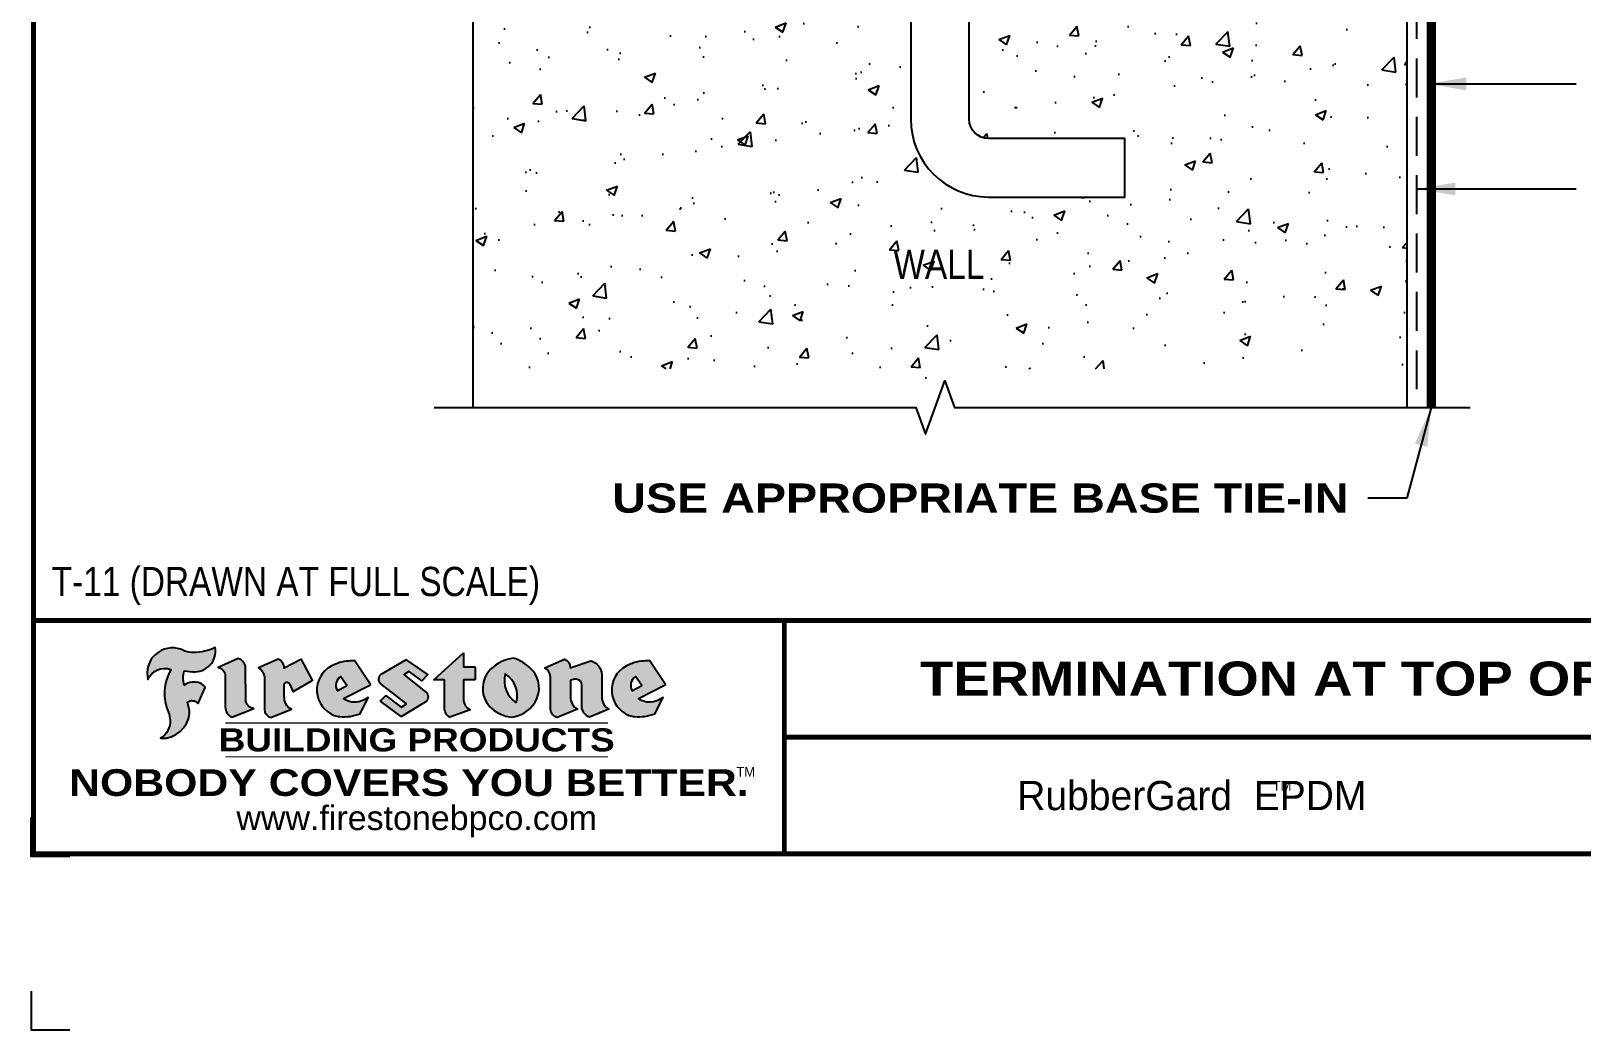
# Model space of a CAD drawing. Header units: inches. Extents: x 277.4 to 297.5, y -77.1 to -60.4.
# Drawn here: x 277.45 to 287.41, y -77.12 to -70.7 of the extents above; entities that cross this region are included whole.
import ezdxf
from ezdxf.enums import TextEntityAlignment as Align

# ---------------------------------------------------------------- set-up
doc = ezdxf.new("R2010")
doc.units = ezdxf.units.IN
doc.header["$MEASUREMENT"] = 0
doc.linetypes.add('HIDDEN', pattern=[0.375, 0.25, -0.125])
doc.layers.get('0').update_dxf_attribs({"linetype": 'CONTINUOUS'})
doc.layers.get('DEFPOINTS').update_dxf_attribs({"linetype": 'CONTINUOUS'})
for name, color, linetype in [('FSBP-ACCESSORY-OTHER', 7, 'CONTINUOUS'), ('FSBP-ADHESIVE', 1, 'HIDDEN'), ('FSBP-ANNO-NOTE', 7, 'CONTINUOUS'), ('FSBP-MEMBRANE', 7, 'CONTINUOUS'), ('FSBP-TTLB', 7, 'CONTINUOUS'), ('FSBP-TTLB-BORDER', 7, 'CONTINUOUS'), ('FSBP-TTLB-TEXT', 7, 'CONTINUOUS'), ('FSBP-WALL-CURB', 9, 'CONTINUOUS')]:
    doc.layers.add(name, color=color, linetype=linetype)
doc.styles.add('FSBP_ARIAL', font='arial.ttf')
doc.styles.add('FSBP_ARIAL_BOLD', font='')
doc.styles.add('FSBP_ARIAL_NAR', font='ARIALN.TTF')
doc.styles.add('FSBP_BANKGOTHIC', font='bgothm.ttf')
doc.styles.get('FSBP_ARIAL_BOLD').set_extended_font_data('Arial Black')
doc.dimstyles.new('FSBP-LEADER', dxfattribs={"dimtxt": 0.1875, "dimasz": 0.25, "dimexe": 0.0625, "dimexo": 0.125, "dimgap": 0.125, "dimtad": 0, "dimtih": 1, "dimtoh": 1, "dimdec": 4, "dimzin": 0, "dimdsep": 46, "dimlunit": 4, "dimtxsty": 'FSBP_ARIAL_NAR', "dimcen": 0.09375, "dimclrd": 256, "dimclre": 256, "dimclrt": 256, "dimadec": 0, "dimazin": 0, "dimtfac": 1, "dimtdec": 4, "dimtofl": 0, "dimtmove": 0, "dimatfit": 3, "dimfxl": 1, "dimtolj": 1, "dimtzin": 0, "dimlwd": -1, "dimlwe": -1, "dimarcsym": 0})

# ---------------------------------------------------------------- blocks, each defined once
blk = doc.blocks.new('FSBP_ANCHOR BOLT')
at = {"layer": 'FSBP-ACCESSORY-OTHER', "linetype": 'Continuous', "ltscale": 1.75}
for p, q in [((-0.1484374999999716, -0.03231773300225882), (0.1664251008817814, -0.03231773300225882)), ((-0.1484374999999716, -0.05299892585999544), (-0.1484374999999716, -0.03231773300225882)), ((-0.1484374999999716, -0.08456619287725431), (-0.1484374999999716, -0.1158161928772472)), ((0.1484375, -0.04215547859151769), (0.1484375, -0.0734054785915319)), ((-0.1484374999999716, -0.1473834598945061), (-0.1484374999999716, -0.178633459894499)), ((0.1484375, -0.1049727456087695), (0.1484375, -0.1362227456087837)), ((0.1484375, -0.1677900126260212), (0.1484375000000284, -0.1990400126260283)), ((-0.1484374999999716, -0.2102007269117578), (-0.1484374999999716, -0.2414507269117507)), ((-0.1484374999999716, -0.2730179939290096), (-0.1484374999999716, -0.3042679939290025)), ((0.1484375, -0.230607279643273), (0.1484375000000284, -0.2618572796432801)), ((0.1484375, -0.2934245466605248), (0.1484375, -0.324674546660539)), ((-0.1484374999999716, -0.3358352609462614), (-0.1484374999999716, -0.3670852609462543)), ((0.1484375, -0.3562418136777765), (0.1484375000000284, -0.3874918136777836)), ((-0.1484374999999716, -0.3986525279635131), (-0.1484374999999716, -0.429902527963506)), ((-0.1484374999999716, -0.4614697949807649), (-0.1484374999999716, -0.4927197949807578)), ((0.1484375, -0.4190590806950283), (0.1484375000000284, -0.4503090806950354)), ((0.1484375, -0.4818763477122801), (0.1484375000000284, -0.5131263477122872)), ((-0.1484374999999716, -0.5242870619980167), (-0.1484374999999716, -0.5555370619980096)), ((-0.1484374999999716, -0.5871043290152684), (-0.1484374999999716, -0.6183543290152613)), ((0.1484375, -0.5446936147295318), (0.1484375, -0.575943614729546)), ((-0.1484374999999716, -0.6499215960325202), (-0.1484374999999716, -0.6811715960325131)), ((0.1484375, -0.6075108817467836), (0.1484375000000284, -0.6387608817467907)), ((0.1484375, -0.6703281487640353), (0.1484375000000284, -0.7015781487640425)), ((-0.1484374999999716, -0.712738863049772), (-0.1484374999999716, -0.7439888630497649)), ((-0.1484374999999716, -0.7755561300670237), (-0.1484374999999716, -0.8068061300670166)), ((0.1484375, -0.7331454157812871), (0.1484375000000284, -0.7643954157812942)), ((0.1484375, -0.7959626827985389), (0.1484375000000284, -0.827212682798546)), ((-0.1484374999999716, -0.8383733970842755), (-0.1484374999999716, -0.8696233970842684)), ((0.1484375, -0.8587799498157906), (0.1484375000000284, -0.8900299498157977)), ((-0.1484374999999716, -0.9011906641015273), (-0.1484374999999716, -0.9324406641015202)), ((-0.1484374999999716, -0.964007931118779), (-0.1484374999999716, -0.9952579311187719)), ((0.1484375, -0.9215972168330424), (0.1484375000000284, -0.9528472168330495)), ((0.1484375, -0.9844144838502942), (0.1484375000000284, -1.015664483850301)), ((-0.1484374999999716, -1.026825198136031), (-0.1484374999999716, -1.058075198136024)), ((-0.1484374999999716, -1.089642465153283), (-0.1484374999999716, -1.120892465153275)), ((0.1484375, -1.047231750867546), (0.1484375000000284, -1.078481750867553)), ((-0.1484374999999716, -1.152459732170534), (-0.1484374999999716, -1.183709732170527)), ((0.1484375, -1.110049017884798), (0.1484375000000284, -1.141299017884805)), ((0.1484375, -1.172866284902049), (0.1484375000000284, -1.204116284902057)), ((-0.1484374999999716, -1.215276999187786), (-0.1484374999999716, -1.246526999187779)), ((-0.1484374999999716, -1.278094266205038), (-0.1484374999999716, -1.309344266205031)), ((0.1484375, -1.235683551919301), (0.1484375000000284, -1.266933551919308)), ((-0.1484374999999716, -1.34091153322229), (-0.1484374999999716, -1.372161533222283)), ((0.1484375, -1.298500818936553), (0.1484375000000284, -1.32975081893656)), ((0.1484375, -1.361318085953805), (0.1484375000000284, -1.392568085953812)), ((-0.1484374999999716, -1.403728800239541), (-0.1484374999999716, -1.434978800239534)), ((-0.1484374999999716, -1.466546067256793), (-0.1484374999999716, -1.497796067256786)), ((0.1484375, -1.424135352971057), (0.1484375, -1.455385352971071)), ((0.1484375, -1.486952619988308), (0.1484375, -1.518202619988323)), ((-0.1484374999999716, -1.529363334274045), (-0.1484374999999716, -1.532317733002259))]:
    blk.add_line(p, q, dxfattribs=at)
at = {"layer": 'FSBP-ACCESSORY-OTHER'}
for points in [[(0.1664251008817814, -0.03231773300225882), (0.1484375, -0.04215547859151769), (-0.1484374999999716, -0.08456619287725431), (-0.1874999999999716, -0.07436291651148252), (-0.1484374999999716, -0.05299892585999544), (-0.003669149995829457, -0.03231773300225882)], [(0.04963170890243873, -1.532317733002259), (0.1484375000000284, -1.518202619988315), (0.1875000000000284, -1.528405896354087), (0.1803474917649339, -1.532317733002259)]]:
    blk.add_lwpolyline(points, dxfattribs=at)
for points in [[(0.1484375, -0.1049727456087695), (-0.1484374999999716, -0.1473834598945061), (-0.1874999999999716, -0.1371801835287343), (-0.1484374999999716, -0.1158161928772472), (0.1484375000000284, -0.0734054785915248), (0.1875000000000284, -0.08360875495729658)], [(0.1484375, -0.1677900126260212), (-0.1484374999999716, -0.2102007269117578), (-0.1874999999999716, -0.1999974505459861), (-0.1484374999999716, -0.178633459894499), (0.1484375000000284, -0.1362227456087766), (0.1875000000000284, -0.1464260219745483)], [(0.1484375, -0.230607279643273), (-0.1484374999999716, -0.2730179939290096), (-0.1874999999999716, -0.2628147175632378), (-0.1484374999999716, -0.2414507269117507), (0.1484375000000284, -0.1990400126260283), (0.1875000000000284, -0.2092432889918001)], [(0.1484375, -0.2934245466605248), (-0.1484374999999716, -0.3358352609462614), (-0.1874999999999716, -0.3256319845804896), (-0.1484374999999716, -0.3042679939290025), (0.1484375000000284, -0.2618572796432801), (0.1875000000000284, -0.2720605560090519)], [(0.1484375, -0.3562418136777765), (-0.1484374999999716, -0.3986525279635131), (-0.1874999999999716, -0.3884492515977414), (-0.1484374999999716, -0.3670852609462543), (0.1484375000000284, -0.3246745466605319), (0.1875000000000284, -0.3348778230263036)], [(0.1484375, -0.4190590806950283), (-0.1484374999999716, -0.4614697949807649), (-0.1874999999999716, -0.4512665186149931), (-0.1484374999999716, -0.429902527963506), (0.1484375000000284, -0.3874918136777836), (0.1875000000000284, -0.3976950900435554)], [(0.1484375, -0.4818763477122801), (-0.1484374999999716, -0.5242870619980167), (-0.1874999999999716, -0.5140837856322449), (-0.1484374999999716, -0.4927197949807578), (0.1484375000000284, -0.4503090806950354), (0.1875000000000284, -0.4605123570608072)], [(0.1484375, -0.5446936147295318), (-0.1484374999999716, -0.5871043290152684), (-0.1874999999999716, -0.5769010526494966), (-0.1484374999999716, -0.5555370619980096), (0.1484375000000284, -0.5131263477122872), (0.1875000000000284, -0.5233296240780589)], [(0.1484375, -0.6075108817467836), (-0.1484374999999716, -0.6499215960325202), (-0.1874999999999716, -0.6397183196667484), (-0.1484374999999716, -0.6183543290152613), (0.1484375000000284, -0.5759436147295389), (0.1875000000000284, -0.5861468910953107)], [(0.1484375, -0.6703281487640353), (-0.1484374999999716, -0.712738863049772), (-0.1874999999999716, -0.7025355866840002), (-0.1484374999999716, -0.6811715960325131), (0.1484375000000284, -0.6387608817467907), (0.1875000000000284, -0.6489641581125625)], [(0.1484375, -0.7331454157812871), (-0.1484374999999716, -0.7755561300670237), (-0.1874999999999716, -0.765352853701252), (-0.1484374999999716, -0.7439888630497649), (0.1484375000000284, -0.7015781487640425), (0.1875000000000284, -0.7117814251298142)], [(0.1484375, -0.7959626827985389), (-0.1484374999999716, -0.8383733970842755), (-0.1874999999999716, -0.8281701207185037), (-0.1484374999999716, -0.8068061300670166), (0.1484375000000284, -0.7643954157812942), (0.1875000000000284, -0.774598692147066)], [(0.1484375, -0.8587799498157906), (-0.1484374999999716, -0.9011906641015273), (-0.1874999999999716, -0.8909873877357555), (-0.1484374999999716, -0.8696233970842684), (0.1484375000000284, -0.827212682798546), (0.1875000000000284, -0.8374159591643178)], [(0.1484375, -0.9215972168330424), (-0.1484374999999716, -0.964007931118779), (-0.1874999999999716, -0.9538046547530072), (-0.1484374999999716, -0.9324406641015202), (0.1484375000000284, -0.8900299498157977), (0.1875000000000284, -0.9002332261815695)], [(0.1484375, -0.9844144838502942), (-0.1484374999999716, -1.026825198136031), (-0.1874999999999716, -1.016621921770259), (-0.1484374999999716, -0.9952579311187719), (0.1484375000000284, -0.9528472168330495), (0.1875000000000284, -0.9630504931988213)], [(0.1484375, -1.047231750867546), (-0.1484374999999716, -1.089642465153283), (-0.1874999999999716, -1.079439188787511), (-0.1484374999999716, -1.058075198136024), (0.1484375000000284, -1.015664483850301), (0.1875000000000284, -1.025867760216073)], [(0.1484375, -1.110049017884798), (-0.1484374999999716, -1.152459732170534), (-0.1874999999999716, -1.142256455804763), (-0.1484374999999716, -1.120892465153275), (0.1484375000000284, -1.078481750867553), (0.1875000000000284, -1.088685027233325)], [(0.1484375, -1.172866284902049), (-0.1484374999999716, -1.215276999187786), (-0.1874999999999716, -1.205073722822014), (-0.1484374999999716, -1.183709732170527), (0.1484375000000284, -1.141299017884805), (0.1875000000000284, -1.151502294250577)], [(0.1484375, -1.235683551919301), (-0.1484374999999716, -1.278094266205038), (-0.1874999999999716, -1.267890989839266), (-0.1484374999999716, -1.246526999187779), (0.1484375000000284, -1.204116284902057), (0.1875000000000284, -1.214319561267828)], [(0.1484375, -1.298500818936553), (-0.1484374999999716, -1.34091153322229), (-0.1874999999999716, -1.330708256856518), (-0.1484374999999716, -1.309344266205031), (0.1484375000000284, -1.266933551919308), (0.1875000000000284, -1.27713682828508)], [(0.1484375, -1.361318085953805), (-0.1484374999999716, -1.403728800239541), (-0.1874999999999716, -1.39352552387377), (-0.1484374999999716, -1.372161533222283), (0.1484375000000284, -1.32975081893656), (0.1875000000000284, -1.339954095302332)], [(0.1484375, -1.424135352971057), (-0.1484374999999716, -1.466546067256793), (-0.1874999999999716, -1.456342790891021), (-0.1484374999999716, -1.434978800239534), (0.1484375000000284, -1.392568085953812), (0.1875000000000284, -1.402771362319584)], [(0.1484375, -1.486952619988308), (-0.1484374999999716, -1.529363334274045), (-0.1874999999999716, -1.519160057908273), (-0.1484374999999716, -1.497796067256786), (0.1484375000000284, -1.455385352971064), (0.1875000000000284, -1.465588629336835)]]:
    blk.add_lwpolyline(points, close=True, dxfattribs=at)
at = {"layer": 'FSBP-ACCESSORY-OTHER', "linetype": 'Continuous', "ltscale": 1.75}
blk.add_lwpolyline([(-0.1874999999999716, -1.532317733002259), (-0.1875, -5.907317733002252, 0.414213562373095), (0.3125, -6.407317733002259), (1.187500000000028, -6.407317733002259), (1.187500000000028, -6.032317733002259), (0.3125, -6.032317733002259, -0.414213562373095), (0.1875, -5.907317733002252), (0.1875000000000284, -1.532317733002259)], format="xyb", close=True, dxfattribs=at)
blk = doc.blocks.new('TTLB-EPDM_1')
at = {"layer": 'FSBP-TTLB-TEXT'}
h = blk.add_hatch(color=1, dxfattribs=at)
edge = h.paths.add_edge_path()
edge.add_arc((1.037309769669573, -0.1982514792917306), 0.1319107607348553, 264.0410451462098, 370.3106169565175)
edge.add_arc((1.027551646585694, 0.1214293576525799), 0.3273056962876235, 270.05058356628535, 295.23459397187514, ccw=False)
edge.add_arc((1.022801957313345, -0.06680179986895154), 0.1391656561713503, 249.3281275763668, 272.0749124149863, ccw=False)
edge.add_line((0.9736743133014443, -0.1970076156048179), (0.9474927838574558, -0.1852745150568325))
edge.add_arc((0.8939498971398288, -0.3394262635682071), 0.1631857907024099, 70.84590087378872, 194.3325259843273)
edge.add_arc((0.8444260109029493, -0.4259936440910768), 0.1179914261095279, 70.96950098067128, 156.9641407594482, ccw=False)
edge.add_arc((1.153141409296894, -0.4684497516079468), 0.3110405457095052, 150.3231137483159, 203.2084295854517)
edge.add_arc((0.7562495500622943, -0.6412608153899899), 0.1218587156617311, 0.8849157075190988, 24.34668939894999, ccw=False)
edge.add_arc((0.7493781665697374, -0.6475258110744375), 0.1289731377238325, -58.36655102076742, 3.6216782311386737, ccw=False)
edge.add_arc((0.8256699029544474, -0.5792158350996106), 0.1783301886510354, 267.2205474105585, 354.1381621173521)
edge.add_arc((0.7903121048625305, -0.6011409294291745), 0.212787892960859, 0.9996158580669322, 21.00503380861244)
edge.add_arc((1.01880712263941, -0.5666691048185161), 0.05136395668415847, 40.82117713173261, 125.52727787225791, ccw=False)
edge.add_line((1.057676976260041, -0.5330924682126437), (1.102776947655911, -0.4308018311949837))
edge.add_arc((1.040858222524664, -0.4699705673995949), 0.07326744446031509, 32.31675181867256, 66.31481236598174)
edge.add_arc((1.032262518825329, -0.5063316993097662), 0.1102246948011782, 69.8179132332389, 125.254734720681)
edge.add_arc((1.127708877207287, -0.368959353531244), 0.1659710644737306, 164.1569669952081, 196.5811013160487, ccw=False)
edge.add_line((0.9680425188342383, -0.3236487780942383), (1.023615334387159, -0.3294494641845773))
h = blk.add_hatch(color=1, dxfattribs=at)
edge = h.paths.add_edge_path()
edge.add_line((1.275239419159561, -0.6223407783464694), (1.415345367376062, -0.5660418822574371))
edge.add_arc((1.421019305783958, -0.5090099247487757), 0.05731350411836949, 181.9717871001989, 264.31851000495806, ccw=False)
edge.add_line((1.363739737527226, -0.5109819325197265), (1.363412352251203, -0.3102363679013962))
edge.add_arc((1.294263659668751, -0.3103491388303989), 0.06914878453844908, 0.0934405599591014, 72.42834396969012)
edge.add_line((1.315139561173908, -0.2444268274366692), (1.186839444240604, -0.3024209471341379))
edge.add_arc((1.175246268095289, -0.3585110609420917), 0.05727567197445628, -0.017399788185912257, 78.322067691347, ccw=False)
edge.add_line((1.232521937428658, -0.3585284546236807), (1.232574268422297, -0.555126496687123))
edge.add_arc((1.305699496415486, -0.5558575689677219), 0.07312888236350451, 179.4272023230205, 245.3845503102953)
h = blk.add_hatch(color=1, dxfattribs=at)
edge = h.paths.add_edge_path()
edge.add_line((1.792026821926584, -0.3839679064720229), (1.722158956877934, -0.2518542302253621))
edge.add_arc((1.720119655279638, -0.2529327078887852), 0.002306916790721817, 27.87197133405656, 117.3766794470751)
edge.add_line((1.719058846382097, -0.250884159729182), (1.610638460368705, -0.3070279753467702))
edge.add_arc((1.547088841662962, -0.3061026658494403), 0.06355635479880145, 359.165808011073, 425.8793658831422)
edge.add_line((1.573061729235633, -0.2480956029480268), (1.446879247402876, -0.3051325108639702))
edge.add_arc((1.407812067100189, -0.370357133046621), 0.07602957263902092, -3.441403975725109, 59.07992244284969, ccw=False)
edge.add_line((1.483704536400296, -0.3749210150788969), (1.483704536400296, -0.5723838140635706))
edge.add_arc((1.54053746518044, -0.568254406115083), 0.05698275005415228, 184.1557352478595, 255.3066498366543)
edge.add_line((1.526084036778343, -0.6233736605654059), (1.657291340682093, -0.570650514527486))
edge.add_arc((1.688298576827198, -0.5021390388423987), 0.0752015358480571, 207.5160880841914, 245.649226723163, ccw=False)
edge.add_arc((1.721050197024907, -0.4914488168456328), 0.1093332836229113, 179.4823365255141, 204.5537900001094, ccw=False)
edge.add_line((1.611721375809452, -0.4904610114968335), (1.611721375809452, -0.4126404716788983))
edge.add_arc((1.628589765097195, -0.414159299036043), 0.01693662875851176, 28.356188110622725, 174.8549701683585, ccw=False)
edge.add_arc((1.627340435522395, -0.4197189881350504), 0.02111886817708033, 22.216893572439517, 40.10213956426492, ccw=False)
edge.add_line((1.646891420738257, -0.4117336534413738), (1.666638796144639, -0.4549750258192233))
edge.add_arc((1.668737246926742, -0.4540167099035481), 0.002306916790685496, 204.545128184284, 299.6323508190091)
edge.add_line((1.669877862091766, -0.4560219186518992), (1.791128135493295, -0.3870515928837648))
edge.add_line((1.791128135493295, -0.3870515928837648), (1.792026821926584, -0.3839679064720229))
h = blk.add_hatch(color=1, dxfattribs=at)
h.paths.add_polyline_path([(2.063388732080512, -0.2583237030618903, 0.02524281661523788), (2.025024361750752, -0.2610532129309178, 0.1213611957758757), (1.901773912052249, -0.3008158885520373, 0.6151668103976068), (1.93274136141747, -0.6099060679591872, 0.05306812109568645), (1.967936229862175, -0.617865745600497, 0.1150932231766138), (2.099126721549737, -0.5994933789882708), (2.151195569562105, -0.4944891916583316, -0.08755405562188731), (2.104230609512001, -0.5187113292177372, -0.265591761123442), (1.992692314386659, -0.5010701623316862), (2.165347897647223, -0.4141184325909109, 0.4518949533370738), (2.166222728871162, -0.4107679608846269)])
h.paths.add_polyline_path([(2.014217313945437, -0.4188965037300676), (1.951113654018855, -0.4515330109460507, -0.3720533890450154), (1.973177450672722, -0.3607130665457561)], flags=16)
h = blk.add_hatch(color=1, dxfattribs=at)
edge = h.paths.add_edge_path()
edge.add_arc((2.260407392426802, -0.3775796671688782), 0.04152450223225729, 123.20805433950699, 232.2027298779723, ccw=False)
edge.add_line((2.237665217914071, -0.3428366421988329), (2.393535971665983, -0.2540943745380986))
edge.add_arc((2.394677353533142, -0.2560991469722482), 0.002306916790741334, 55.64644466176611, 119.65426054492559, ccw=False)
edge.add_line((2.395979141996861, -0.2541946229174954), (2.531809646140459, -0.3470380726374032))
edge.add_arc((2.530468902927946, -0.3489153772789875), 0.002306916790700397, -42.731101238422525, 54.4661353739603, ccw=False)
edge.add_line((2.532163440279987, -0.3504807552658491), (2.498457913851155, -0.3869673252714421))
edge.add_arc((2.496763376499139, -0.3854019472845934), 0.002306916790672934, 233.7527076894875, 317.26889876138785, ccw=False)
edge.add_line((2.495399362263356, -0.38726241234572), (2.413849913492982, -0.3274738082119626))
edge.add_arc((2.412485899257181, -0.3293342732731342), 0.002306916790720064, 53.75270768979358, 124.4135619297835)
edge.add_line((2.41118211687575, -0.3274311136421062), (2.382933981293377, -0.346782838468144))
edge.add_arc((2.38423776367478, -0.3486859980991606), 0.002306916790694898, 124.4135619293799, 231.8459020253626)
edge.add_line((2.382812599816248, -0.3505000469010184), (2.519899969301207, -0.4581994452042721))
edge.add_arc((2.494247019847682, -0.4908523236374461), 0.04152450223225742, -55.21225898295222, 51.84590202520428, ccw=False)
edge.add_line((2.517938320565804, -0.5249552055672808), (2.364434947484597, -0.6179520922513717))
edge.add_arc((2.36323960192349, -0.6159790200102006), 0.002306916790726996, 233.2955624372927, 301.20872157023314, ccw=False)
edge.add_line((2.361860787187538, -0.6178285429225383), (2.231266621301074, -0.5204709167214361))
edge.add_arc((2.232647938930649, -0.5186232623475259), 0.002306916790697672, 135.5134179846393, 233.21798691998708, ccw=False)
edge.add_line((2.231002150870836, -0.5170067083764565), (2.262839375599356, -0.4845937328397696))
edge.add_arc((2.264485163659225, -0.4862102868108537), 0.002306916790748497, 53.0352839999411, 135.513417985369, ccw=False)
edge.add_line((2.265872365996302, -0.4843670465239001), (2.361834678328762, -0.5565872257804898))
edge.add_arc((2.363221880665761, -0.5547439854936304), 0.002306916790627066, 233.0352840000685, 302.2362632414394)
edge.add_line((2.36445241715569, -0.5566953042850713), (2.39428499383348, -0.5378823484768844))
edge.add_arc((2.393054457343549, -0.5359310296853765), 0.002306916790685166, 302.2362632406177, 412.2027298768422)
edge.add_line((2.394468296066179, -0.5341081404551886), (2.234958295420142, -0.4103916733127022))
h = blk.add_hatch(color=1, dxfattribs=at)
edge = h.paths.add_edge_path()
edge.add_line((2.763460561272041, -0.2072496393923444), (2.763460561272041, -0.2969520779963801))
edge.add_arc((2.765767478062699, -0.2969520779963943), 0.00230691679065842, 179.9999999996471, 269.9999999996471)
edge.add_line((2.765767478062685, -0.2992589947870528), (2.835417693520355, -0.2992589947870528))
edge.add_arc((2.835417693520355, -0.3015659115777538), 0.002306916790701052, 0, 90, ccw=False)
edge.add_line((2.837724610311056, -0.3015659115777538), (2.837724610311056, -0.3790761307453892))
edge.add_arc((2.83541769352037, -0.3790761307453749), 0.002306916790686842, 269.99999999964706, 359.99999999964706, ccw=False)
edge.add_line((2.835417693520355, -0.3813830475360618), (2.765767478062685, -0.3813830475360618))
edge.add_arc((2.765767478062699, -0.3836899643267202), 0.00230691679065842, 90.00000000035294, 180.0000000003529)
edge.add_line((2.763460561272041, -0.3836899643267344), (2.763460561272041, -0.5033995910642801))
edge.add_arc((2.836735953378943, -0.5071368822038516), 0.07337063740681413, 177.0802527808789, 245.3249543133826)
edge.add_line((2.806105814540615, -0.5738080530967267), (2.674529557384915, -0.6226036013049594))
edge.add_arc((2.708610405062069, -0.564298408791804), 0.06753517344606039, 177.0345319916277, 239.6926428024901, ccw=False)
edge.add_line((2.641165668230087, -0.560804539009709), (2.641165668230087, -0.3836899643267344))
edge.add_arc((2.638858751439429, -0.3836899643267202), 0.00230691679065842, 359.9999999996471, 449.999999999647)
edge.add_line((2.638858751439443, -0.3813830475360618), (2.572857950769389, -0.3813830475360618))
edge.add_line((2.572857950769389, -0.3813830475360618), (2.763460561272041, -0.2072496393923444))
h = blk.add_hatch(color=1, dxfattribs=at)
edge = h.paths.add_edge_path(flags=16)
edge.add_arc((2.940363509127394, -0.4847985213681437), 0.1684614578629418, 344.5558804047865, 417.0140046669545)
edge.add_arc((3.194458079644619, -0.3883534532477785), 0.1684614578629414, 164.5558804047864, 237.0140046669546)
edge = h.paths.add_edge_path()
edge.add_arc((3.069375116502199, -0.4399344555144872), 0.1828726885096673, 136.0914512150047, 191.213418978326)
edge.add_arc((3.064939550433406, -0.4318234379590333), 0.1803148804748503, 194.0167254156723, 240.6663730831859)
edge.add_arc((3.098047041778981, -0.3845058757092554), 0.2378525180183701, 239.2975390661776, 264.2889872773176)
edge.add_arc((3.04884478212623, -0.4190232383793012), 0.203760689247156, 277.1986764832036, 326.503572961274)
edge.add_arc((3.077739326803546, -0.4341046616465112), 0.171374865791709, 325.3768876809902, 406.3828327799087)
edge.add_arc((3.011839488065919, -0.4896144380417797), 0.2571945645850002, 44.28462553519766, 73.82901434867304)
edge.add_arc((3.117152499586992, -0.4983433120546693), 0.2579560664039132, 97.50292863483666, 134.1039137579027)
h = blk.add_hatch(color=1, dxfattribs=at)
edge = h.paths.add_edge_path()
edge.add_line((3.322690228557462, -0.5721896537377091), (3.322690228557462, -0.3749210150788969))
edge.add_arc((3.246797759257384, -0.3703571330465745), 0.076029572638996, 356.5585960242387, 419.0799224428129)
edge.add_line((3.285864939560099, -0.3051325108639702), (3.412047421392799, -0.2480956029480268))
edge.add_arc((3.386074533820159, -0.3061026658494941), 0.06355635479883807, 0.3962622833877276, 65.87936588318718, ccw=False)
edge.add_line((3.449629368605429, -0.3056631084210863), (3.580526418688805, -0.2593848434574539))
edge.add_arc((3.555744121700958, -0.3530904070730321), 0.09692726601172152, 2.366977007666776, 75.18615851992018, ccw=False)
edge.add_line((3.652588689330287, -0.3490873311063041), (3.652588689330287, -0.4883770011386872))
edge.add_arc((3.761877549389556, -0.4914934052703811), 0.1093332836229047, 178.3666365323574, 204.5537900000422)
edge.add_arc((3.729125929191727, -0.5021836272670953), 0.07520153584796169, 207.5160880841711, 245.2240541443093)
edge.add_line((3.697611150971852, -0.5704631245385627), (3.572585913552643, -0.6207021253773775))
edge.add_arc((3.59534718600759, -0.5526356419907701), 0.07177131519198746, 180.3328587115751, 251.51018566665869, ccw=False)
edge.add_line((3.523577081955409, -0.5530525936986663), (3.523577081955409, -0.4153032515383615))
edge.add_arc((3.486319529276879, -0.4148773504126441), 0.0372599868942854, 359.3450650296066, 449.0500281941028)
edge.add_arc((3.482769874121713, -0.4419622099033496), 0.06447454900600783, 86.29402372314017, 119.8211331593848)
edge.add_line((3.450707067966732, -0.3860252459975726), (3.450707067966732, -0.4904610114968335))
edge.add_arc((3.560035889182251, -0.491448816845647), 0.1093332836229751, 179.4823365255069, 204.5537900001023)
edge.add_arc((3.527284268984408, -0.5021390388424952), 0.07520153584796385, 207.5160880841699, 245.6492267231416)
edge.add_line((3.496277032839316, -0.570650514527486), (3.365069728935509, -0.6233736605654059))
edge.add_arc((3.37950248606194, -0.5682868177318081), 0.05694615642555727, 183.9298782390169, 255.318496325343, ccw=False)
h = blk.add_hatch(color=1, dxfattribs=at)
h.paths.add_polyline_path([(3.957695472291277, -0.2583237030618903, 0.02524281661523822), (3.919331101961575, -0.2610532129309178, 0.1085638477195505), (3.807890832595604, -0.2939221658134414, 0.6425897848490651), (3.827048101628293, -0.6099060679591872, 0.05306812109569052), (3.862242970072884, -0.617865745600497, 0.1150932231766133), (3.993433461760503, -0.5994933789882708), (4.045502309772871, -0.4944891916583316, -0.08755405562189084), (3.998537349722767, -0.5187113292177372, -0.2655917611234366), (3.886999054597368, -0.5010701623316862), (4.059654637857989, -0.4141184325909109, 0.4518949533370731), (4.060529469081928, -0.4107679608846269)])
h.paths.add_polyline_path([(3.90852405415626, -0.4188965037300676), (3.845420394229677, -0.4515330109460507, -0.3720533890450147), (3.867484190883488, -0.3607130665457561)], flags=16)
at = {"layer": 'DEFPOINTS', "color": 1}
blk.add_lwpolyline([(0.234375, -1.515625), (-0.015625, -1.515625), (-0.015625, -1.265625)], dxfattribs=at)
at = {"layer": 'DEFPOINTS', "linetype": 'Continuous', "ltscale": 1.75}
blk.add_lwpolyline([(-0.015625, -2.380833333333342), (-0.015625, -2.630833333333342), (0.234375, -2.630833333333342)], dxfattribs=at)
at = {"layer": 'FSBP-TTLB', "const_width": 0.03125}
for points in [[(0, 0), (0, -1.5), (20, -1.5), (20, 0), (0, 0)], [(4.825208527206769, 0), (4.825208527206769, -0.75)], [(4.825208527206769, -0.75), (15.84028770518938, -0.75)], [(4.825208527206769, -0.75), (4.825208527206769, -1.5)]]:
    blk.add_lwpolyline(points, dxfattribs=at)
at = {"layer": 'FSBP-TTLB-BORDER', "const_width": 0.03125}
blk.add_lwpolyline([(20, 0), (20, 13), (0, 13), (0, 0)], dxfattribs=at)
at = {"layer": 'FSBP-TTLB-TEXT', "color": 1}
blk.add_line((0.7358432058323388, -0.379822754145593), (0.7358432058323388, -0.379822754145593), dxfattribs=at)
for points in [[(1.023615323725323, -0.3294494630716969, 0.5000510906601082), (1.167090420776901, -0.1746414942047778, -0.1103304102359608), (1.027840608309816, -0.2058762110801382, -0.09957876667165425), (0.9736743133014443, -0.1970076156048179), (0.9474927838574558, -0.1852745150568325, 0.5978159689075124), (0.7358432058323388, -0.379822754145593, -0.3938834584182213), (0.8828996422548698, -0.3144510229727047, 0.2349406564350952), (0.86727108227484, -0.5910237178633082, -0.1027304183841549), (0.8780937320133262, -0.6393788197974146, -0.2772692352614086), (0.8170223912655956, -0.7573362346216896, 0.3985429150902959), (1.003067614090241, -0.5974286950643517, 0.0875124847930418), (0.9889600163401155, -0.5248671157293501, -0.3874031597924062), (1.057676976260041, -0.5330924682126437), (1.102776947655911, -0.4308018311949837, 0.1494423498871741), (1.07029056398062, -0.4028746979725923, 0.2467195073738216), (0.9686394281704906, -0.4163228904100862, -0.1424285161541127), (0.9680425188342383, -0.3236487780942383), (1.023615334387159, -0.3294494641845773)], [(2.166222728871162, -0.4107679608846269), (2.063388732080512, -0.2583237030618903, 0.02524281661523788), (2.025024361750752, -0.2610532129309178, 0.1085638477195265), (1.913584092384895, -0.2939221658134414, 0.6425897848491228), (1.93274136141747, -0.6099060679591872, 0.05306812109568648), (1.967936229862175, -0.617865745600497, 0.1150932231766137), (2.099126721549737, -0.5994933789882708), (2.151195569562105, -0.4944891916583316, -0.0875540556218873), (2.104230609512001, -0.5187113292177372, -0.2655917611234418), (1.992692314386659, -0.5010701623316862), (2.165347897647223, -0.4141184325909109)], [(2.763460561272041, -0.2072496393923444), (2.763460561272041, -0.2969520779963801, 0.4142135623730958), (2.765767478062685, -0.2992589947870528), (2.835417693520355, -0.2992589947870528, -0.414213562373095), (2.837724610311056, -0.3015659115777538), (2.837724610311056, -0.3790761307453892, -0.4142135623730938), (2.835417693520355, -0.3813830475360618), (2.765767478062685, -0.3813830475360618, 0.4142135623730958), (2.763460561272041, -0.3836899643267344), (2.763460561272041, -0.5033995910642801, 0.3068985753588853), (2.806105814540615, -0.5738080530967267), (2.674529557384915, -0.6226036013049594, -0.2804194150632976), (2.641165668230087, -0.560804539009709), (2.641165668230087, -0.3836899643267344, 0.414213562373095), (2.638858751439443, -0.3813830475360618), (2.572857950769389, -0.3813830475360618), (2.763460561272041, -0.2072496393923444)], [(4.060529469081928, -0.4107679608846269), (3.957695472291277, -0.2583237030618903, 0.02524281661523788), (3.919331101961575, -0.2610532129309178, 0.1085638477195265), (3.807890832595604, -0.2939221658134414, 0.6425897848491228), (3.827048101628293, -0.6099060679591872, 0.05306812109568648), (3.862242970072884, -0.617865745600497, 0.1150932231766137), (3.993433461760503, -0.5994933789882708), (4.045502309772871, -0.4944891916583316, -0.0875540556218873), (3.998537349722767, -0.5187113292177372, -0.2655917611234418), (3.886999054597368, -0.5010701623316862), (4.059654637857989, -0.4141184325909109)], [(4.059654637857989, -0.4141184325909109, 0.4518949533370731), (4.060529469081928, -0.4107679608846269, 0.4518949533370731)]]:
    blk.add_lwpolyline(points, format="xyb", dxfattribs=at)
for points in [[(1.275239419159561, -0.6223407783464694), (1.415345367376062, -0.5660418822574371, -0.3756100036733062), (1.363739737527226, -0.5109819325197265), (1.363412352251203, -0.3102363679013962, 0.3265360292958048), (1.315139561173908, -0.2444268274366692), (1.186839444240604, -0.3024209471341379, -0.3557863980845349), (1.232521937428658, -0.3585284546236807), (1.232574268422297, -0.555126496687123, 0.2960110723418457)], [(1.792026821926584, -0.3839679064720229), (1.722158956877934, -0.2518542302253621, 0.4116839150163434), (1.719058846382097, -0.250884159729182), (1.610638460368705, -0.3070279753467702, 0.2996033003794034), (1.573061729235633, -0.2480956029480268), (1.446879247402876, -0.3051325108639702, -0.2797757560995365), (1.483704536400296, -0.3749210150788969), (1.483704536400296, -0.5723838140635706, 0.320828638474519), (1.526084036778343, -0.6233736605654059), (1.657291340682093, -0.570650514527486, -0.1679398621276611), (1.621603752698661, -0.5368819723450571, -0.1098333365370753), (1.611721375809452, -0.4904610114968335), (1.611721375809452, -0.4126404716788983, -0.743334502655012), (1.64349420176768, -0.4061152228778298, -0.07819791644735608), (1.646891420738257, -0.4117336534413738), (1.666638796144639, -0.4549750258192233, 0.4404648714563479), (1.669877862091766, -0.4560219186518992), (1.791128135493295, -0.3870515928837648)], [(2.234958295420142, -0.4103916733127022, -0.5150044486718882), (2.237665217914071, -0.3428366421988329), (2.393535971665983, -0.2540943745380986, -0.2867822934100265), (2.395979141996861, -0.2541946229174954), (2.531809646140459, -0.3470380726374032, -0.4515027974650387), (2.532163440279987, -0.3504807552658491), (2.498457913851155, -0.3869673252714421, -0.3814439164929681), (2.495399362263356, -0.38726241234572), (2.413849913492982, -0.3274738082119626, 0.3184718635035665), (2.41118211687575, -0.3274311136421062), (2.382933981293377, -0.346782838468144, 0.5064094529656681), (2.382812599816248, -0.3505000469010184), (2.519899969301207, -0.4581994452042721, -0.5043597839115849), (2.517938320565804, -0.5249552055672808), (2.364434947484597, -0.6179520922513717, -0.3053163970316367), (2.361860787187538, -0.6178285429225383), (2.231266621301074, -0.5204709167214361, -0.4541703869768119), (2.231002150870836, -0.5170067083764565), (2.262839375599356, -0.4845937328397696, -0.3762644290664977), (2.265872365996302, -0.4843670465239001), (2.361834678328762, -0.5565872257804898, 0.3114700032088108), (2.36445241715569, -0.5566953042850713), (2.39428499383348, -0.5378823484768844, 0.520381097387146), (2.394468296066179, -0.5341081404551886)], [(2.937624918725987, -0.3131105398334029, 0.2452625673097023), (2.889993533867141, -0.4754966266250307, 0.2064059665179019), (2.976604338974084, -0.5890186876871866, 0.1094800500670344), (3.074378098474654, -0.6211778035979165, 0.2185147641853038), (3.218764944843201, -0.5314757029352819, 0.3689489483072479), (3.195959963110113, -0.3100352223135445, 0.1296305888694145), (3.0834694040758, -0.242595816912754, 0.1610736375384317)], [(3.322690228557462, -0.5721896537377091), (3.322690228557462, -0.3749210150788969, 0.2797757560995341), (3.285864939560099, -0.3051325108639702), (3.412047421392799, -0.2480956029480268, -0.2937618496109166), (3.449629368605429, -0.3056631084210863), (3.580526418688805, -0.2593848434574539, -0.3288760160581939), (3.652588689330287, -0.3490873311063041), (3.652588689330287, -0.4883770011386872, 0.114762897203527), (3.662431105063263, -0.536926560769686, 0.166032965990522), (3.697611150971852, -0.5704631245385627), (3.572585913552643, -0.6207021253773775, -0.3209557512194564), (3.523577081955409, -0.5530525936986663), (3.523577081955409, -0.4153032515383615, 0.4127061514896111), (3.48693727661589, -0.3776224848030694, 0.1473421876160361), (3.450707067966732, -0.3860252459975726), (3.450707067966732, -0.4904610114968335, 0.1098333365370753), (3.460589444855941, -0.5368819723450855, 0.1679398621276611), (3.496277032839316, -0.570650514527486), (3.365069728935509, -0.6233736605654059, -0.3219729545308964), (3.322690228557462, -0.5721896537377091, 29.1476284739)], [(1.951113654018855, -0.4515330109460507), (2.014217313945437, -0.4188965037300676), (1.973177450672722, -0.3607130665457561, 0.3720533890450154)], [(3.10274193015772, -0.5296595419651595, 0.3271311138286319), (3.032079658614293, -0.3434924326507627, 0.3271311138286322)], [(3.845420394229677, -0.4515330109460507), (3.90852405415626, -0.4188965037300676), (3.867484190883488, -0.3607130665457561, 0.3720533890450154)]]:
    blk.add_lwpolyline(points, format="xyb", close=True, dxfattribs=at)
at = {"layer": 'FSBP-TTLB-TEXT', "const_width": 0.0078125}
for points in [[(1.233926579809207, -0.6584455781731435), (3.691229482685259, -0.6584455781731577)], [(1.233926579809207, -0.8761560960495984), (3.691229482685259, -0.8761560960495842)]]:
    blk.add_lwpolyline(points, dxfattribs=at)
at = {"layer": 'FSBP-TTLB-TEXT', "color": 1}
for centre, start, end in [((1.789987520328282, -0.3850463841354355), 299.6323508193319, 27.87197133380463), ((2.164310260790558, -0.412058050385383), 296.7304547840455, 34.00233684987403)]:
    blk.add_arc(centre, 0.00230691679068068, start, end, dxfattribs=at)
at = {"layer": 'FSBP-TTLB-TEXT', "lineweight": 18, "style": 'FSBP_ARIAL_BOLD'}
blk.add_text('BUILDING PRODUCTS', height=0.1484375, dxfattribs=at).set_placement((2.462578031247233, -0.7673008371113639), align=Align.MIDDLE_CENTER)
at = {"layer": 'FSBP-TTLB-TEXT', "color": 1}
for s, height, style, p in [('NOBODY COVERS YOU BETTER.', 0.171875, 'FSBP_ARIAL_BOLD', (2.412604263603384, -1.041650450587369)), ('TM', 0.0625, 'FSBP_BANKGOTHIC', (4.576671173373001, -0.9725745042934193))]:
    blk.add_text(s, height=height, dxfattribs=dict(at, style=style)).set_placement(p, align=Align.MIDDLE_CENTER)
at = {"layer": 'FSBP-TTLB-TEXT'}
for s, height, style, p in [('RubberGard  EPDM', 0.1875, 'FSBP_BANKGOTHIC', (7.443365678241776, -1.125)), ('TM', 0.0625, 'FSBP_BANKGOTHIC', (8.023397742165457, -1.062518816683806)), ('www.firestonebpco.com', 0.15625, 'FSBP_ARIAL', (2.462578031247233, -1.268657306740124))]:
    blk.add_text(s, height=height, dxfattribs=dict(at, style=style)).set_placement(p, align=Align.MIDDLE_CENTER)
for tag, height, style, p in [('MAXIMUM_WARRANTY', 0.1875, 'FSBP_ARIAL_BOLD', (18.03987100774941, 0.2240244307510579)), ('ACCPT_SYSTEMS', 0.21875, 'FSBP_ARIAL', (12.49438170418193, -1.125))]:
    blk.add_attdef(tag, text='', height=height, dxfattribs=dict(at, style=style)).set_placement(p, align=Align.MIDDLE_LEFT)
for tag, height, style, p in [('DETAIL_DESCP_LINE_1', 0.21875, 'FSBP_ARIAL_BOLD', (10.33118450231211, -0.3736318192489421)), ('ISSUE_REV_DATE', 0.21875, 'FSBP_ARIAL', (16.84069633627263, -0.7282559425942452)), ('DETAIL_NUMBER', 0.4375, 'FSBP_ARIAL', (18.91941590748775, -0.8931630692489421))]:
    blk.add_attdef(tag, text='', height=height, dxfattribs=dict(at, style=style)).set_placement(p, align=Align.MIDDLE_CENTER)

msp = doc.modelspace()

# ---------------------------------------------------------------- hatches: boundary and pattern name
at = {"layer": 'FSBP-WALL-CURB'}
h = msp.add_hatch(dxfattribs=at)
h.set_pattern_fill('AR-CONC', color=256, scale=0.1, style=0)
h.set_pattern_definition([(49.99999999999999, (132.9017926658403, 29.82632163439712), (0.7172601826007535, -0.06275213498259512), [0.07500000000000001, -0.8250000000000001]), (355, (132.9017926658403, 29.82632163439712), (-0.138751333613, 0.7521921337000119), [0.06, -0.66]), (100.4514, (132.9615643458403, 29.82109229439715), (0.5785093817140216, 0.6894395420609536), [0.06374018999999966, -0.7011421119999971]), (46.18420000000001, (132.9017926658403, 30.02632163439714), (1.067241048625645, -0.1655190143290181), [0.1125, -1.2375]), (96.6356, (132.9907294108403, 30.01252832739715), (0.9346627055487033, 0.9741178709004418), [0.09561028799999963, -1.051712999999994]), (351.1842, (132.9017926658403, 30.02632163439714), (0.9346619451336272, 0.9741186009253247), [0.09000000000000001, -0.9900000000000001]), (21, (133.0017926658403, 29.97632163439715), (0.5969070521184617, -0.4026188906653388), [0.07500000000000001, -0.8250000000000001]), (326.0000000000001, (133.0017926658403, 29.97632163439715), (0.2433153319215817, 0.7251500450468531), [0.06, -0.66]), (71.4514, (133.0515348988403, 29.94277002839715), (0.84022262858149, 0.3225304967099524), [0.06374019000000002, -0.701142112]), (37.50000000000001, (132.9017926658403, 29.82632163439712), (0.01215985531729067, 0.3328938538313115), [0, -0.652, 0, -0.67, 0, -0.6625000000000001]), (7.499999999999999, (132.9017926658403, 29.82632163439712), (0.2630695374421486, 0.3944117118823602), [0, -0.382, 0, -0.637, 0, -0.2525]), (327.5, (132.6787926658403, 29.82632163439712), (0.5338224361724091, -0.0225548717343798), [0, -0.25, 0, -0.78, 0, -1.035]), (317.5, (132.5787926658403, 29.82632163439712), (0.5831861693423862, 0.1001049823323176), [0, -0.325, 0, -0.518, 0, -0.735])])
h.paths.add_polyline_path([(283.1001990514749, -66.89451787724136), (283.1392615514749, -66.89451787724138), (283.1392615514749, -66.89156347851315), (283.1001990514749, -66.88136020214733), (283.1392615514749, -66.85999621149591), (283.1392615514749, -66.82874621149588), (283.1001990514749, -66.81854293513015), (283.1392615514749, -66.79717894447862), (283.1392615514749, -66.76592894447865), (283.1001990514749, -66.75572566811286), (283.1392615514749, -66.73436167746138), (283.1392615514749, -66.70311167746138), (283.1001990514749, -66.69290840109562), (283.1392615514749, -66.67154441044408), (283.1392615514749, -66.64029441044414), (283.1001990514749, -66.63009113407836), (283.1392615514749, -66.60872714342685), (283.1392615514749, -66.57747714342688), (283.1001990514749, -66.56727386706115), (283.1392615514749, -66.54590987640961), (283.1392615514749, -66.51465987640964), (283.1001990514749, -66.50445660004385), (283.1392615514749, -66.48309260939237), (283.1392615514749, -66.45184260939237), (283.1367514461385, -66.45118696015192), (280.2876990514749, -66.45118696015194), (280.2876990514749, -72.87205841166187), (283.068733338712, -72.87205841166187), (283.2876990514749, -73.09102412442459), (283.2876990514749, -72.87205841166187), (283.2876990514749, -72.6530926988992), (283.5066647642375, -72.87205841166187), (286.2876990514749, -72.87205841166187), (286.2876990514749, -66.45118696015197), (283.4746472528673, -66.45118696015194), (283.4361365514746, -66.47224916212389), (283.4361365514749, -66.50349916212389), (283.4751990514749, -66.5137024384897), (283.4361365514749, -66.53506642914118), (283.4361365514749, -66.56631642914115), (283.4751990514749, -66.57651970550694), (283.4361365514749, -66.59788369615842), (283.4361365514749, -66.62913369615839), (283.4751990514749, -66.63933697252418), (283.4361365514749, -66.66070096317566), (283.4361365514749, -66.69195096317566), (283.4751990514749, -66.70215423954144), (283.4361365514749, -66.7235182301929), (283.4361365514749, -66.7547682301929), (283.4751990514749, -66.76497150655871), (283.4361365514749, -66.78633549721019), (283.4361365514749, -66.81758549721016), (283.4751990514749, -66.82778877357595), (283.4361365514749, -66.84915276422743), (283.4361365514749, -66.88040276422743), (283.4751990514749, -66.89060604059316), (283.4680465432398, -66.89451787724136), (283.4751990514749, -66.89451787724136), (283.4751990514749, -71.26951787724133, 0.4142135623730951), (283.6001990514749, -71.39451787724133), (284.4751990514749, -71.39451787724133), (284.4751990514749, -71.76951787724133), (283.6001990514749, -71.76951787724133, -0.4142135623730951), (283.1001990514749, -71.26951787724133)])
h.paths.add_polyline_path([(282.5459315907328, -72.34716869477981), (284.0152997694504, -72.34716869477981), (284.0152997694504, -72.05613441783575), (282.5459315907328, -72.05613441783575)], flags=24)

# ---------------------------------------------------------------- linework, layer by layer
at = {"layer": 'FSBP-ADHESIVE', "linetype": 'HIDDEN'}
msp.add_line((286.3501990514749, -66.37934746329206), (286.3501990514749, -73.12205841166185), dxfattribs=at)
at = {"layer": 'FSBP-MEMBRANE', "const_width": 0.06}
msp.add_lwpolyline([(286.4439490514749, -73.12205841166187), (286.4439490514749, -66.38868696015194, 0.4142135623730951), (286.3189490514749, -66.26368696015194), (283.4361365514744, -66.26368696015194)], format="xyb", dxfattribs=at)
at = {"layer": 'FSBP-WALL-CURB', "color": 7}
for p, q in [((280.2876990514749, -73.12205841166185), (280.2876990514749, -66.45118696015193)), ((286.2876990514749, -66.45118696015193), (286.2876990514749, -73.12205841166185))]:
    msp.add_line(p, q, dxfattribs=at)
msp.add_lwpolyline([(280.0376990514749, -73.12205841166187), (283.1315018641285, -73.12205841166187), (283.1940018641285, -73.29377575037776), (283.3190018641285, -72.95034107294597), (283.3815018641285, -73.12205841166187), (286.6939490514749, -73.12205841166187)], dxfattribs=at)

# ---------------------------------------------------------------- block references
ref = msp.add_blockref('TTLB-EPDM_1', (277.4627011304547, -74.48903783689742))
ref.add_attrib('DETAIL_DESCP_LINE_1', 'TERMINATION AT TOP OF WALL WITH COPING STONE', dxfattribs={"layer": 'FSBP-TTLB-TEXT', "height": 0.21875, "style": 'FSBP_ARIAL_BOLD'}).set_placement((287.7938856327668, -74.86266965614637), align=Align.MIDDLE_CENTER)
at = {"layer": 'FSBP-ACCESSORY-OTHER', "linetype": 'Continuous'}
msp.add_blockref('FSBP_ANCHOR BOLT', (283.2876990514749, -65.36220014423908), dxfattribs=at)

# ---------------------------------------------------------------- texts
at = {"layer": 'DEFPOINTS', "style": 'FSBP_ARIAL_NAR'}
msp.add_text('T-11 (DRAWN AT FULL SCALE)', height=0.1875, dxfattribs=at).set_placement((277.5798584845293, -74.23903783689737), align=Align.MIDDLE_LEFT)
at = {"layer": 'FSBP-ANNO-NOTE', "style": 'FSBP_ARIAL_NAR'}
msp.add_text('WALL', height=0.1875, dxfattribs=at).set_placement((283.2806156800916, -72.20171550583025), align=Align.MIDDLE_CENTER)
at = {"layer": 'FSBP-ANNO-NOTE', "style": 'FSBP_ARIAL_BOLD'}
msp.add_text('USE APPROPRIATE BASE TIE-IN', height=0.1875, dxfattribs=at).set_placement((285.9126910004491, -73.7031071783244), align=Align.MIDDLE_RIGHT)

# ---------------------------------------------------------------- leaders
at = {"layer": 'FSBP-ANNO-NOTE'}
for points in [[(286.4195554507104, -71.04280031456153), (287.3750577667993, -71.04280031456153)], [(286.3501990514749, -71.7179131220905), (287.3750577667993, -71.7179131220905)], [(286.4439490514749, -73.12205841166187), (286.2876910004491, -73.70310717832439), (286.0376910004491, -73.70310717832439)]]:
    msp.add_leader(points, dimstyle='FSBP-LEADER', dxfattribs=at)

doc.saveas('drawing.dxf')
